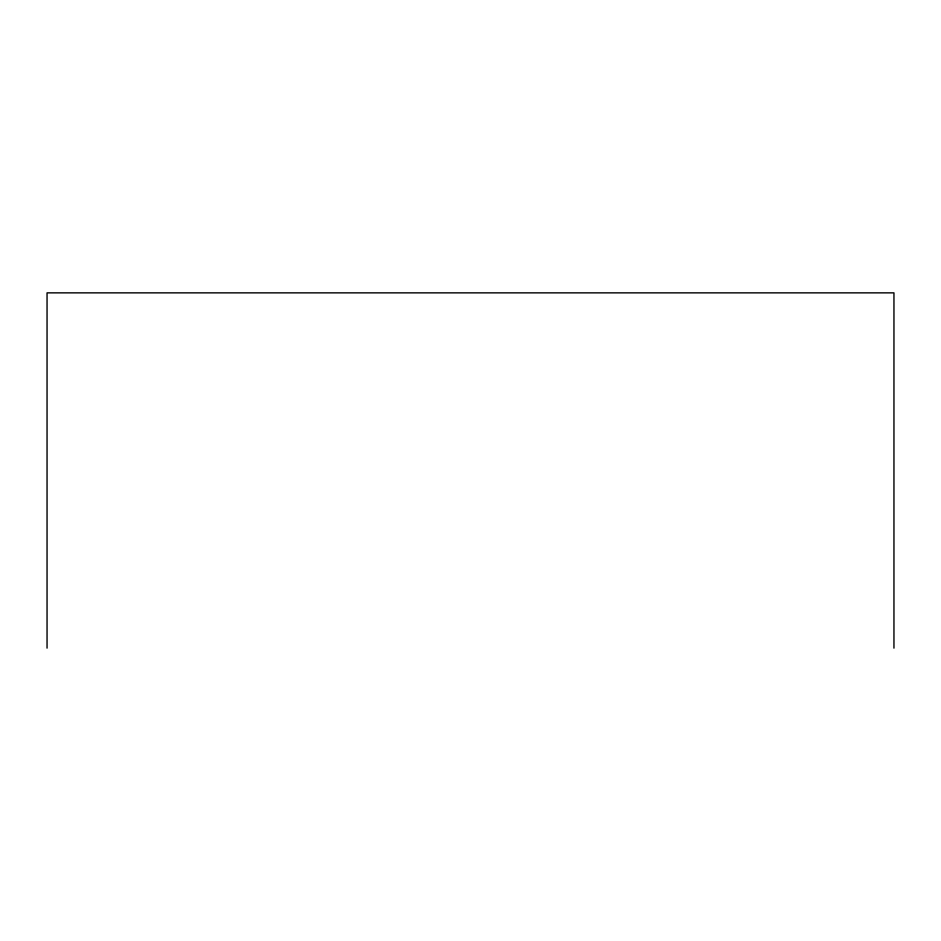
<?xml version="1.0" encoding="UTF-8"?>
<svg xmlns="http://www.w3.org/2000/svg" width="941" height="941" viewBox="0 0 941 941"><rect width="100%" height="100%" fill="white"/><g stroke="black" fill="none" stroke-linecap="round" stroke-linejoin="round"><path stroke-width="1.41" d="M893.95 648.137L893.95 292.863L47.05 292.863L47.05 648.137"/></g></svg>
